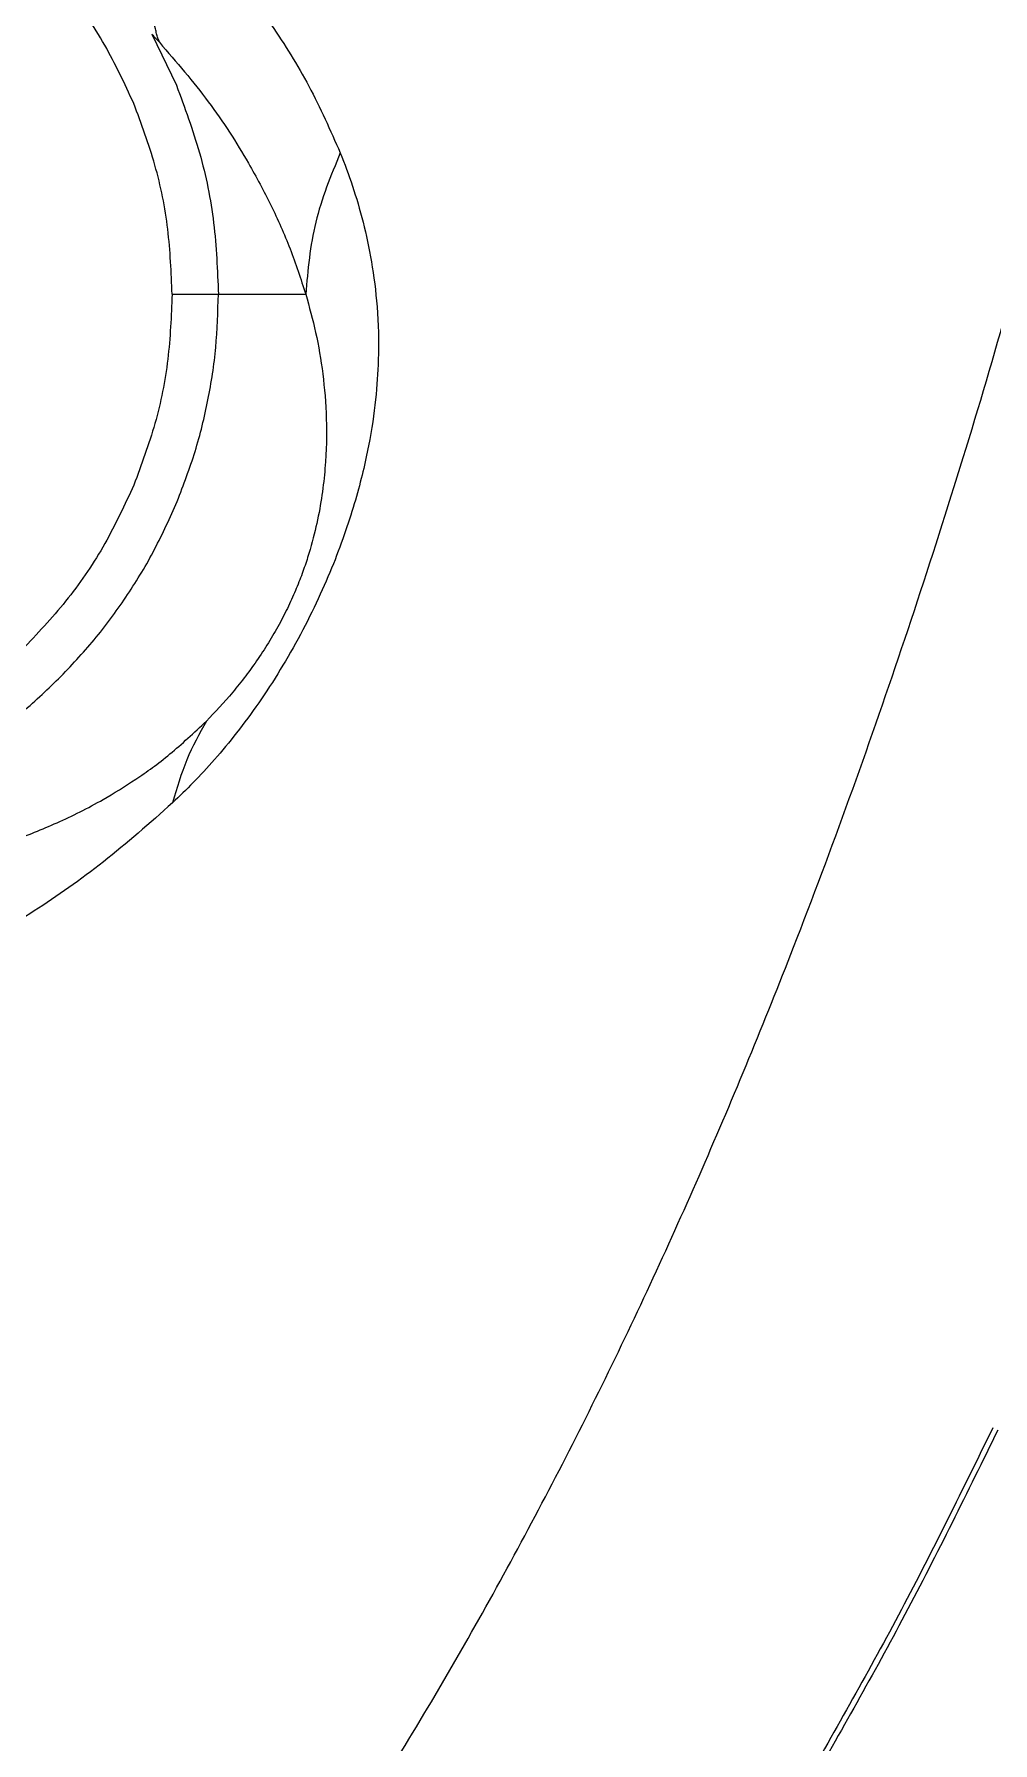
# Model space of a CAD drawing. Extents: x 939 to 1039, y 781 to 934.
# Drawn here: x 976.59 to 979.69, y 849.31 to 854.83 of the extents above; entities that cross this region are included whole.
import ezdxf

# ---------------------------------------------------------------- set-up
doc = ezdxf.new("R2010")
doc.units = 0
doc.header["$MEASUREMENT"] = 0
doc.layers.add('1', color=4, linetype='Continuous')

# ---------------------------------------------------------------- blocks, each defined once
blk = doc.blocks.new('Envoy')
at = {"layer": '1', "color": 3, "linetype": 'Continuous', "lineweight": 25}
for p, q in [((38.3204, 55.6543), (38.3998, 55.4896)), ((38.5354, 54.815), (38.8175, 54.815))]:
    blk.add_line(p, q, dxfattribs=at)
for points, knots in [([(38.345, 55.6281), (38.3435, 55.6325), (38.3403, 55.6415), (38.336, 55.6559), (38.3311, 55.6762), (38.326, 55.7065), (38.3232, 55.7455), (38.3242, 55.7858), (38.3299, 55.8455), (38.3429, 55.9081), (38.3642, 55.9743), (38.3789, 56.0138), (38.3906, 56.0404), (38.3964, 56.0537)], [0, 0, 0, 0, 0.041734, 0.086161, 0.133171, 0.222071, 0.343982, 0.443263, 0.520588, 0.765056, 0.844196, 0.922093, 1, 1, 1, 1]), ([(38.3964, 56.0537), (38.454, 55.9938), (38.5697, 55.8736), (38.7093, 55.6849), (38.8321, 55.4895), (38.8966, 55.3443), (38.929, 55.2714)], [0, 0, 0, 0, 0.246675, 0.495626, 0.746816, 1, 1, 1, 1]), ([(38.2624, 55.4309), (38.2327, 55.4945), (38.1732, 55.6222), (38.0544, 55.7981), (37.9582, 55.9011), (37.9102, 55.9525)], [0, 0, 0, 0, 0.332467, 0.666947, 1, 1, 1, 1]), ([(38.3204, 55.6543), (38.3245, 55.65), (38.3328, 55.6412), (38.3409, 55.6325), (38.345, 55.6281)], [0, 0, 0, 0, 0.499601, 1, 1, 1, 1]), ([(38.6197, 49.3531), (38.7618, 49.5576), (39.0472, 49.9685), (39.4283, 50.6195), (39.7805, 51.294), (40.1023, 51.9914), (40.4281, 52.7831), (40.7485, 53.6727), (41.0592, 54.6609), (41.236, 55.332), (41.3248, 55.6692)], [0, 0, 0, 0, 0.108159, 0.217286, 0.327415, 0.438561, 0.550697, 0.698969, 0.848773, 1, 1, 1, 1]), ([(38.345, 55.6281), (38.3998, 55.5644), (38.5099, 55.4365), (38.6221, 55.2608), (38.7064, 55.1028), (38.7687, 54.9639), (38.8013, 54.8645), (38.8175, 54.815)], [0, 0, 0, 0, 0.24859, 0.499056, 0.666555, 0.833965, 1, 1, 1, 1]), ([(38.3998, 55.4896), (38.4266, 55.4175), (38.4803, 55.2732), (38.5261, 55.0457), (38.5323, 54.8919), (38.5354, 54.815)], [0, 0, 0, 0, 0.3333241, 0.6666663, 1, 1, 1, 1]), ([(38.386, 54.8149), (38.3832, 54.885), (38.3775, 55.0256), (38.3358, 55.2333), (38.2868, 55.3651), (38.2624, 55.4309)], [0, 0, 0, 0, 0.332675, 0.667185, 1, 1, 1, 1]), ([(38.929, 55.2714), (38.9425, 55.2362), (38.9696, 55.1654), (39.0034, 55.0491), (39.0311, 54.9214), (39.0498, 54.7767), (39.0545, 54.6286), (39.0448, 54.4775), (39.0269, 54.3547), (39.0028, 54.2431), (38.9786, 54.1516), (38.9473, 54.0522), (38.9078, 53.9453), (38.859, 53.8323), (38.8012, 53.7162), (38.7359, 53.602), (38.6659, 53.4948), (38.5943, 53.398), (38.5235, 53.3128), (38.4544, 53.2378), (38.4098, 53.1951), (38.3877, 53.1739)], [0, 0, 0, 0, 0.09273, 0.186338, 0.280825, 0.376654, 0.474454, 0.536903, 0.600371, 0.632485, 0.664814, 0.697386, 0.730173, 0.76328, 0.796784, 0.830707, 0.864924, 0.899167, 0.933188, 0.966828, 1, 1, 1, 1]), ([(38.929, 55.2714), (38.8986, 55.1975), (38.8378, 55.0497), (38.8243, 54.8933), (38.8175, 54.815)], [0, 0, 0, 0, 0.499999, 1, 1, 1, 1]), ([(38.386, 54.8149), (38.3832, 54.7449), (38.3776, 54.6044), (38.336, 54.3967), (38.287, 54.2648), (38.2626, 54.1991)], [0, 0, 0, 0, 0.332726, 0.667065, 1, 1, 1, 1]), ([(38.386, 54.8149), (38.4039, 54.8149), (38.441, 54.8149), (38.4896, 54.815), (38.5249, 54.815), (38.532, 54.815), (38.5354, 54.815)], [0, 0, 0, 0, 0.241204, 0.5, 0.758799, 1, 1, 1, 1]), ([(38.4025, 54.1465), (38.4229, 54.1999), (38.4636, 54.3068), (38.5041, 54.4737), (38.5306, 54.6434), (38.5338, 54.7578), (38.5354, 54.815)], [0, 0, 0, 0, 0.249878, 0.499844, 0.749882, 1, 1, 1, 1]), ([(38.8175, 54.815), (38.8287, 54.7744), (38.8511, 54.6936), (38.8739, 54.561), (38.8861, 54.4181), (38.884, 54.286), (38.8711, 54.17), (38.8552, 54.0802), (38.8345, 53.9987), (38.8115, 53.9283), (38.791, 53.8741), (38.766, 53.8167), (38.7358, 53.7565), (38.7009, 53.6956), (38.6628, 53.6367), (38.6225, 53.5812), (38.5656, 53.5099), (38.5246, 53.4669), (38.4966, 53.4375)], [0, 0, 0, 0, 0.144628, 0.287854, 0.427976, 0.562132, 0.625378, 0.684703, 0.739078, 0.764301, 0.788197, 0.811084, 0.833625, 0.856872, 0.881788, 0.908779, 0.937714, 1, 1, 1, 1]), ([(38.2626, 54.1991), (38.233, 54.1353), (38.1736, 54.0075), (38.0551, 53.8315), (37.9592, 53.7282), (37.9113, 53.6767)], [0, 0, 0, 0, 0.332746, 0.667035, 1, 1, 1, 1]), ([(38.0275, 53.5815), (38.0663, 53.6231), (38.144, 53.7062), (38.2443, 53.8445), (38.3329, 53.9907), (38.3793, 54.0946), (38.4025, 54.1465)], [0, 0, 0, 0, 0.249953, 0.499955, 0.749975, 1, 1, 1, 1]), ([(37.4762, 53.203), (37.5269, 53.2269), (37.6284, 53.2746), (37.771, 53.3643), (37.906, 53.4651), (37.987, 53.5427), (38.0275, 53.5815)], [0, 0, 0, 0, 0.249911, 0.499912, 0.749955, 1, 1, 1, 1]), ([(37.2761, 52.9293), (37.3545, 52.94), (37.513, 52.9616), (37.6924, 52.9993), (37.8548, 53.0435), (38.0146, 53.1068), (38.1471, 53.173), (38.2682, 53.2478), (38.3764, 53.3248), (38.4568, 53.4002), (38.4966, 53.4375)], [0, 0, 0, 0, 0.158612, 0.321099, 0.487349, 0.614101, 0.74122, 0.827643, 0.914588, 1, 1, 1, 1]), ([(38.4966, 53.4375), (38.474, 53.3968), (38.429, 53.3152), (38.4014, 53.221), (38.3877, 53.1739)], [0, 0, 0, 0, 0.499999, 1, 1, 1, 1]), ([(38.3877, 53.1739), (38.3135, 53.1083), (38.1653, 52.9773), (37.9416, 52.8211), (37.7149, 52.6879), (37.4569, 52.565), (37.1613, 52.4581), (36.8234, 52.3715), (36.582, 52.3388), (36.4603, 52.3223)], [0, 0, 0, 0, 0.122386, 0.2443602, 0.3655774, 0.489263, 0.6560626, 0.8264635, 1, 1, 1, 1]), ([(41.035, 51.1569), (40.9385, 50.9602), (40.7458, 50.5671), (40.5292, 50.1867), (40.421, 49.9966)], [0, 0, 0, 0, 0.500261, 1, 1, 1, 1]), ([(41.0508, 51.1493), (40.953, 50.9497), (40.76, 50.5562), (40.5431, 50.1754), (40.4362, 49.9877)], [0, 0, 0, 0, 0.507087, 1, 1, 1, 1])]:
    blk.add_open_spline(points, degree=3, knots=knots, dxfattribs=at)

msp = doc.modelspace()

# ---------------------------------------------------------------- block references
at = {"layer": '1'}
msp.add_blockref('Envoy', (938.6538, 799.1744), dxfattribs=at)

doc.saveas('drawing.dxf')
